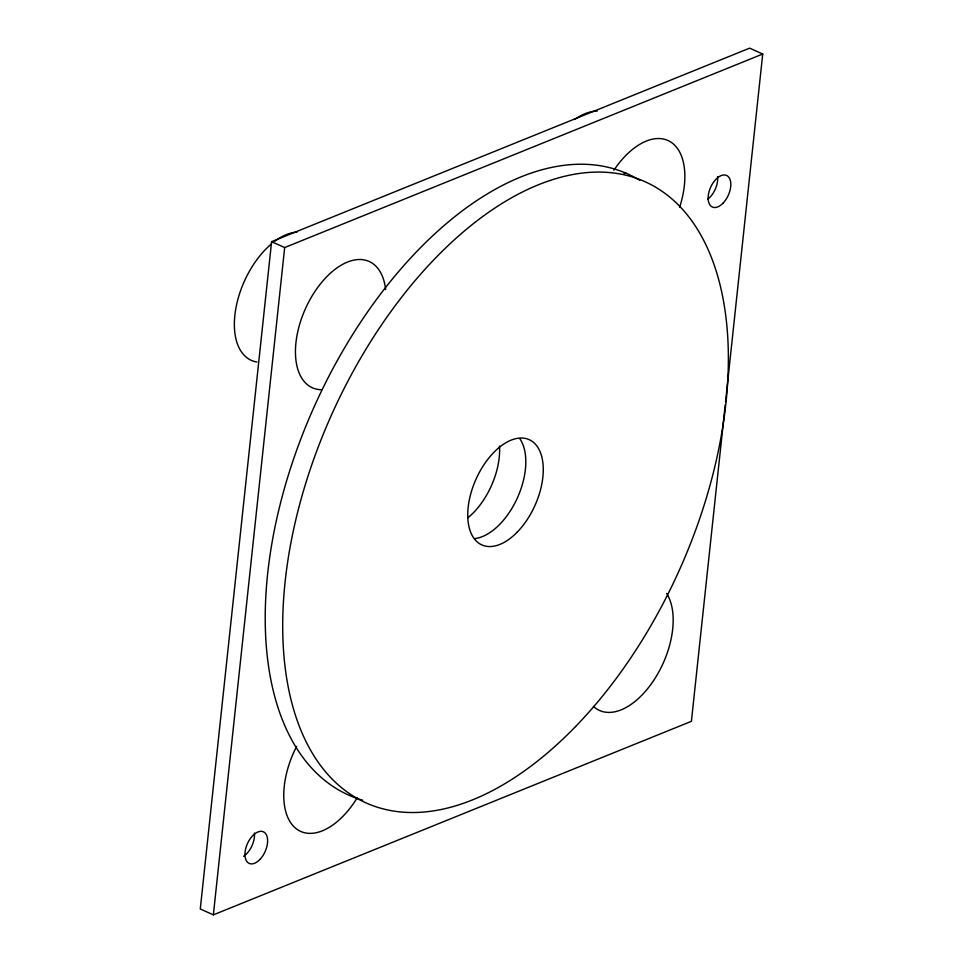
<?xml version="1.0" encoding="UTF-8"?>
<svg xmlns="http://www.w3.org/2000/svg" width="963" height="963" viewBox="0 0 963 963"><rect width="100%" height="100%" fill="white"/><g stroke="black" fill="none" stroke-linecap="round" stroke-linejoin="round"><path stroke-width="1.44" d="M725.548 401.86L762.72 54.024L749.635 48.15L271.59 241.677L200.28 908.976L213.365 914.85L691.41 721.323L725.235 404.845M213.365 914.85L284.675 247.563L762.72 54.024M271.59 241.677L284.675 247.563M574.694 119.472A69.252 38.737 -65.8 0 1 597.204 111.082M623.759 173.978A30.009 16.78 -65.8 0 1 625.757 172.546M256.952 362.016A69.252 38.737 -65.8 0 1 235.032 313.782A69.252 38.737 -65.8 0 1 271.566 243.795M274.84 241.207A69.252 38.737 -65.8 0 1 297.098 232.083M362.642 800.205A340.481 190.445 -65.8 0 1 313.914 407.337A340.481 190.445 -65.8 0 1 639.769 180.322M499.496 446.038A57.708 32.273 -65.8 0 1 467.705 517.925M254.425 833.055A17.31 9.678 -65.8 0 1 243.591 856.276M717.616 176.698A17.31 9.678 -65.8 0 1 707.865 199.148M666.673 593.473A69.252 38.737 -65.8 0 1 654.383 679.372A69.252 38.737 -65.8 0 1 593.461 706.457M321.726 389.738A69.252 38.737 -65.8 0 1 313.806 293.197A69.252 38.737 -65.8 0 1 385.645 289.574M613.9 170.234A69.252 38.737 -65.8 0 1 669.694 141.38A69.252 38.737 -65.8 0 1 679.577 207.358M357.333 797.605A69.252 38.737 -65.8 0 1 295.485 828.12A69.252 38.737 -65.8 0 1 296.64 746.373M519.924 438.875A57.708 32.273 -65.8 0 1 517.324 498.04A57.708 32.273 -65.8 0 1 474.663 538.594M575.597 726.511A340.481 190.445 -65.8 0 0 653.588 186.015A340.481 190.445 -65.8 0 0 287.311 564.306A340.481 190.445 -65.8 0 0 575.597 726.511M517.384 531.973A57.708 32.273 -65.8 0 0 530.601 440.368A57.708 32.273 -65.8 0 0 468.524 504.48A57.708 32.273 -65.8 0 0 517.384 531.973M259.938 859.417A17.31 9.678 -65.8 0 0 263.754 831.984A17.31 9.678 -65.8 0 0 245.168 851.388A17.31 9.678 -65.8 0 0 259.938 859.417M723.129 203.061A17.31 9.678 -65.8 0 0 726.945 175.627A17.31 9.678 -65.8 0 0 708.359 195.032A17.31 9.678 -65.8 0 0 723.129 203.061"/></g></svg>
